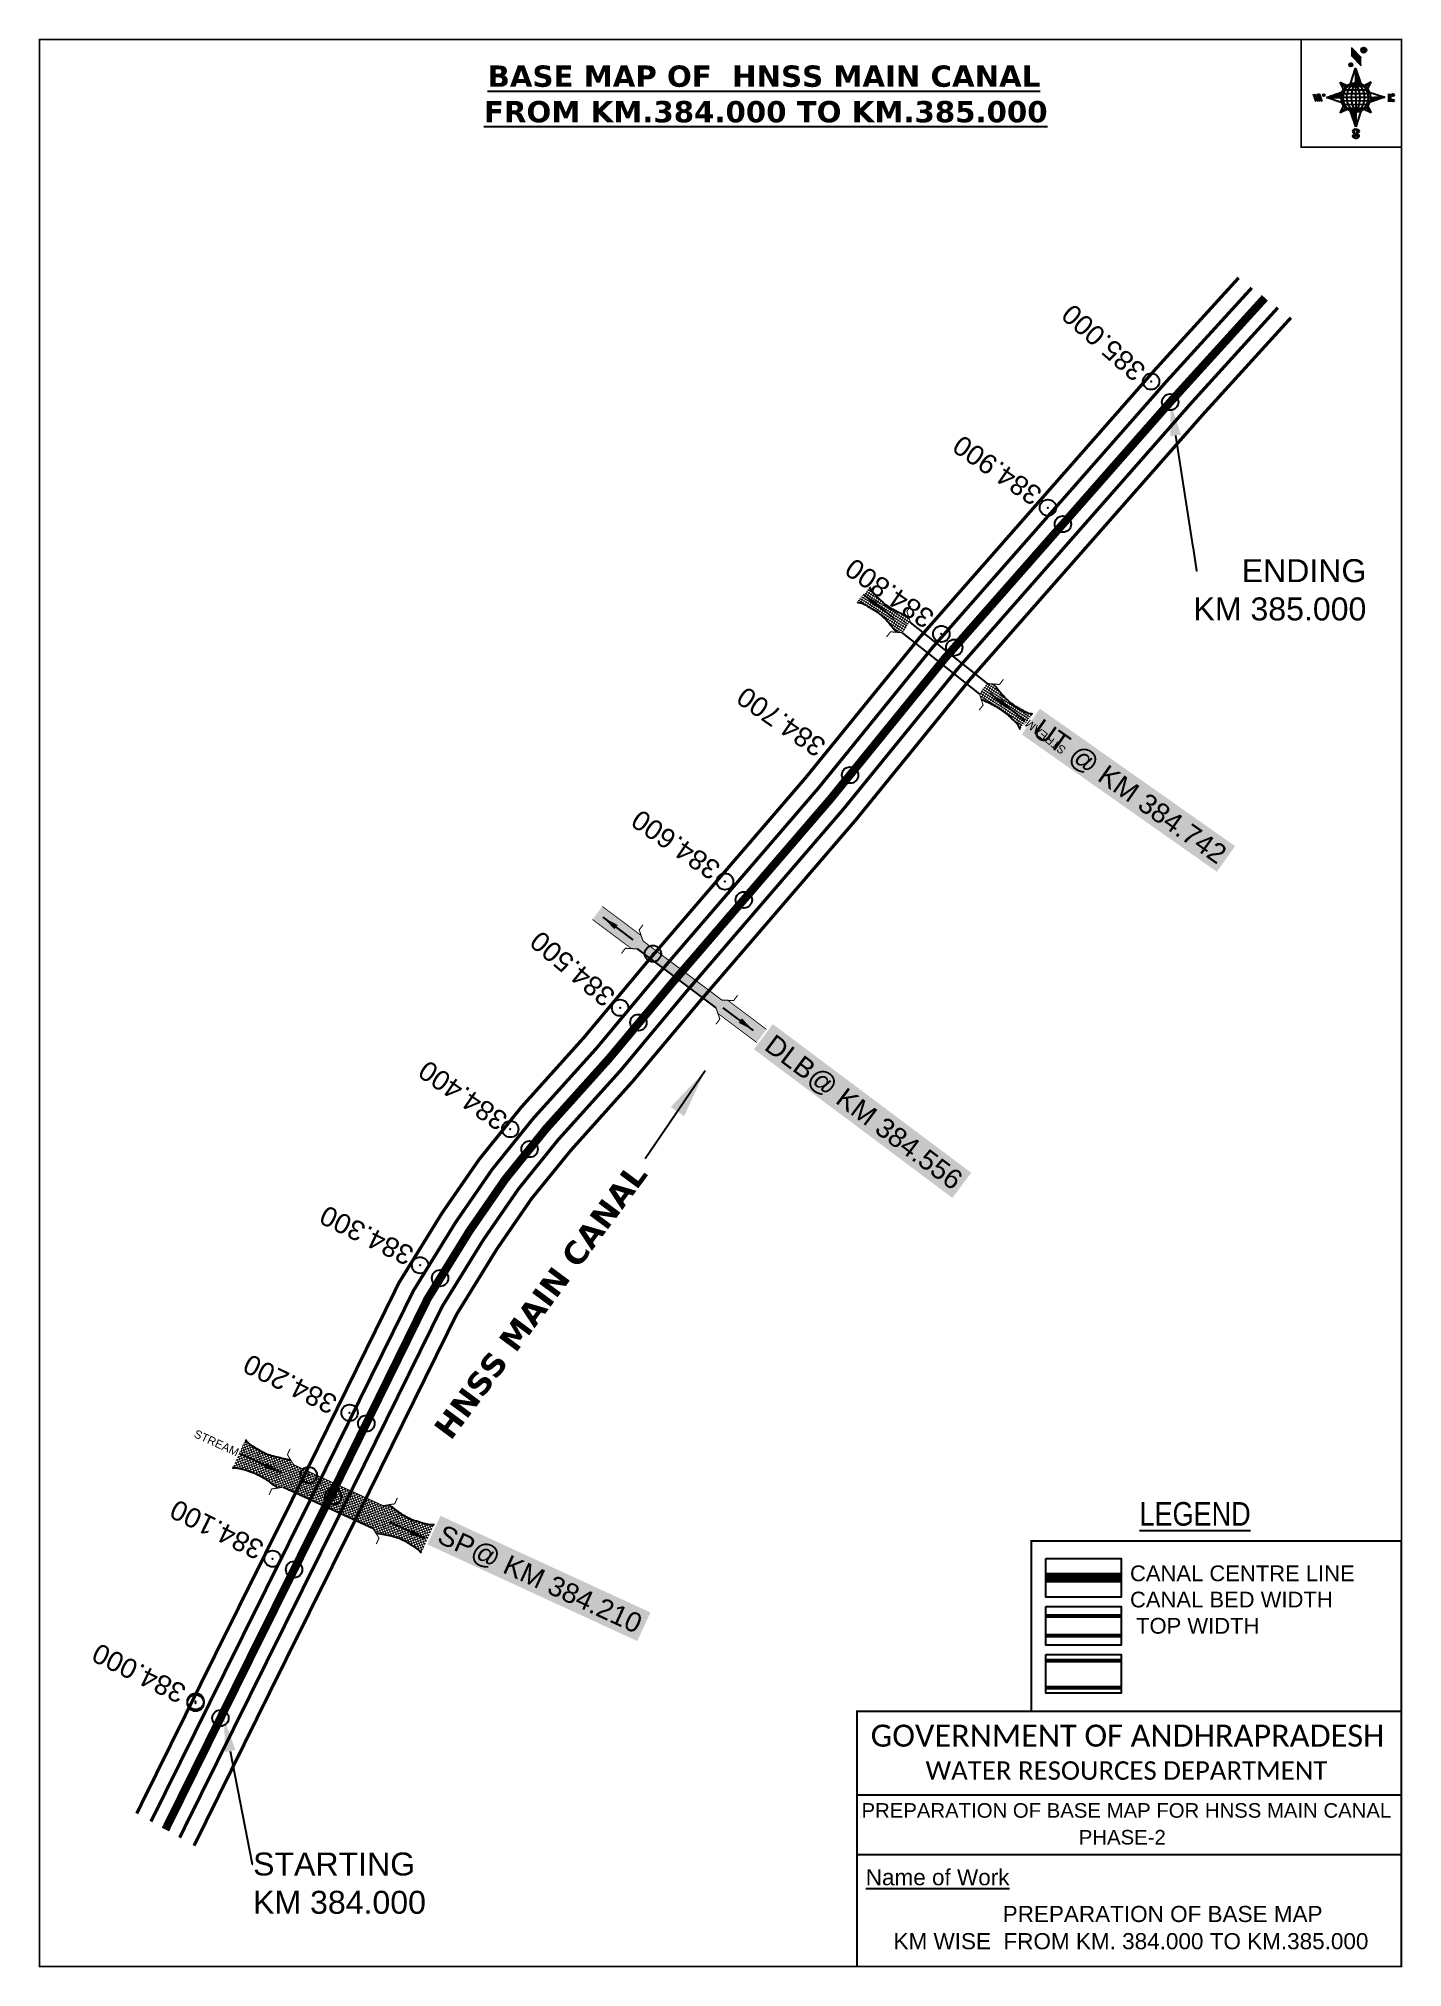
# Model space of a CAD drawing. Header units: inches. Extents: x 177626 to 178458, y 1581743 to 1582919.
import ezdxf
from ezdxf import colors
from ezdxf.entities.mleader import LeaderData, LeaderLine
from ezdxf.enums import TextEntityAlignment as Align
from ezdxf.math import Vec2, Vec3

# ---------------------------------------------------------------- set-up
doc = ezdxf.new("R2010")
doc.units = ezdxf.units.IN
doc.header["$MEASUREMENT"] = 0
doc.header["$PDMODE"] = 32
doc.header["$PDSIZE"] = 10
doc.linetypes.add('ACAD_ISO02W100', pattern=[15, 12, -3])
doc.linetypes.add('HIDDEN2', pattern=[0.1875, 0.125, -0.0625])
for name, color, linetype in [('AQUADUCT', 1, 'Continuous'), ('bord', 1, 'Continuous'), ('CANAL1', 242, 'Continuous'), ('CSMark', 72, 'Continuous'), ('DCBMS', 232, 'Continuous'), ('PAGE', 7, 'Continuous'), ('STRUCTURE', 5, 'Continuous'), ('TEXT', 6, 'Continuous')]:
    doc.layers.add(name, color=color, linetype=linetype)
doc.styles.add('ARIALN', font='ARIALN_1.TTF')
doc.styles.get("Standard").update_dxf_attribs({"font": 'ARIAL_1.TTF'})
doc.dimstyles.get("Standard").update_dxf_attribs({"dimtxt": 0.18, "dimasz": 0.18, "dimexe": 0.18, "dimexo": 0.0625, "dimgap": 0.09, "dimtad": 0, "dimtih": 1, "dimtoh": 1, "dimdec": 4, "dimzin": 0, "dimdsep": 46, "dimtxsty": 'Standard', "dimcen": 0.09, "dimadec": 0, "dimazin": 0, "dimtfac": 1, "dimtdec": 4, "dimtofl": 0, "dimtmove": 0, "dimatfit": 3, "dimfxl": 0, "dimtolj": 1, "dimtzin": 0, "dimarcsym": 0})
pattern_1 = [(267.297113149, (-8720374.938, 50637915.138), (10.5367255337, -0.497431438), [])]
pattern_2 = [(357.297113149, (-8720374.938, 50637915.138), (0.497431438, 10.5367255337), [])]

# ---------------------------------------------------------------- blocks, each defined once
blk = doc.blocks.new('*X8')
at = {"color": 0, "linetype": 'Continuous'}
for p, q in [((6321.6, 240.5), (6322.3, 241.2)), ((6321.6, 240.3), (6322.3, 241)), ((6321.6, 240.1), (6322.3, 240.8)), ((6321.6, 239.9), (6322.4, 240.7)), ((6321.6, 239.8), (6322.4, 240.6)), ((6321.6, 239.6), (6322.5, 240.5)), ((6321.6, 239.4), (6322.5, 240.3)), ((6321.6, 239.2), (6322.6, 240.2)), ((6321.7, 239.1), (6322.6, 240.1)), ((6321.8, 240.8), (6322.4, 241.4)), ((6321.8, 239), (6322.7, 240)), ((6321.8, 239), (6322.8, 239.9)), ((6321.9, 238.9), (6322.9, 239.8)), ((6322, 238.8), (6323, 239.7)), ((6322.1, 241.3), (6322.4, 241.6)), ((6322.1, 238.7), (6323.1, 239.6)), ((6322.2, 238.6), (6323.1, 239.6)), ((6322.3, 238.5), (6323.2, 239.5)), ((6322.4, 238.5), (6323.3, 239.4)), ((6322.5, 238.4), (6323.4, 239.3)), ((6322.7, 238.4), (6323.6, 239.3)), ((6322.8, 238.3), (6323.7, 239.2)), ((6322.9, 238.3), (6323.8, 239.1)), ((6323.1, 238.2), (6323.9, 239.1)), ((6323.2, 238.2), (6324, 239)), ((6323.3, 238.2), (6324.2, 239)), ((6323.5, 238.1), (6324.3, 238.9)), ((6323.7, 238.1), (6324.4, 238.9)), ((6323.8, 238.1), (6324.6, 238.8)), ((6324.1, 238.2), (6324.7, 238.8)), ((6324.3, 238.3), (6324.9, 238.8)), ((6324.6, 238.3), (6325.1, 238.8)), ((6324.8, 238.4), (6325.2, 238.8)), ((6325.1, 238.5), (6325.4, 238.8)), ((6325.4, 238.6), (6325.6, 238.8))]:
    blk.add_line(p, q, dxfattribs=at)
blk = doc.blocks.new('*X7')
at = {"color": 0, "linetype": 'Continuous'}
for p, q in [((6324.4, 240.3), (6324.5, 240.4)), ((6324.6, 240.3), (6324.8, 240.5)), ((6324.7, 240.2), (6325, 240.5)), ((6324.8, 240.2), (6325.2, 240.6)), ((6325, 240.1), (6325.5, 240.6)), ((6325.1, 240.1), (6325.6, 240.6)), ((6325.2, 240), (6325.8, 240.6)), ((6325.3, 240), (6326, 240.6)), ((6325.4, 239.9), (6326.1, 240.6)), ((6325.5, 239.8), (6326.2, 240.5)), ((6325.6, 239.8), (6326.3, 240.5)), ((6325.7, 239.7), (6326.5, 240.4)), ((6325.9, 239.6), (6326.6, 240.3)), ((6326, 239.5), (6326.7, 240.3)), ((6326, 239.4), (6326.8, 240.2)), ((6326.1, 239.3), (6327, 240.2)), ((6326.2, 239.3), (6327.1, 240.1)), ((6326.3, 239.2), (6327.1, 240)), ((6326.4, 239.1), (6327.2, 239.9)), ((6326.5, 239), (6327.3, 239.8)), ((6326.5, 238.9), (6327.4, 239.7)), ((6326.6, 238.8), (6327.5, 239.6)), ((6326.7, 238.7), (6327.5, 239.5)), ((6326.8, 238.6), (6327.6, 239.4)), ((6326.8, 238.5), (6327.7, 239.3)), ((6326.8, 236.5), (6327.4, 237)), ((6326.9, 238.3), (6327.8, 239.2)), ((6326.9, 238.2), (6327.9, 239.1)), ((6326.9, 236.8), (6327.6, 237.4)), ((6327, 238.1), (6327.8, 239)), ((6327, 237.9), (6327.8, 238.8)), ((6327, 237.8), (6327.8, 238.6)), ((6327, 237.6), (6327.8, 238.4)), ((6327, 237.4), (6327.8, 238.2)), ((6327, 237.3), (6327.8, 238)), ((6327, 237.1), (6327.8, 237.9))]:
    blk.add_line(p, q, dxfattribs=at)
blk = doc.blocks.new('H')
at = {"layer": 'bord', "extrusion": (0.000427885, 0.004792, 0.999988)}
h = blk.add_hatch(dxfattribs=at)
h.set_pattern_fill('LINE', color=8, scale=84.387686, angle=-2.7029, style=0)
h.set_pattern_definition(pattern_2)
h.paths.add_polyline_path([(-492, 786, -0.090992), (-448, 775), (-486, 912)])
h = blk.add_hatch(dxfattribs=at)
h.set_pattern_fill('LINE', color=8, scale=84.387686, angle=-92.7029, style=0)
h.set_pattern_definition(pattern_1)
h.paths.add_polyline_path([(-625, 665, -0.090992), (-615, 710), (-751, 671)])
h = blk.add_hatch(dxfattribs=at)
h.set_pattern_fill('LINE', color=8, scale=84.387686, angle=-2.7029, style=0)
h.set_pattern_definition(pattern_2)
h.paths.add_polyline_path([(-504, 533, -0.090992), (-549, 543), (-510, 406)])
h = blk.add_hatch(dxfattribs=at)
h.set_pattern_fill('LINE', color=8, scale=84.387686, angle=-92.7029, style=0)
h.set_pattern_definition(pattern_1)
h.paths.add_polyline_path([(-246, 647), (-372, 653, -0.090992), (-382, 609)])
for p, q in [((-519, 1020, -1217), (-435, 927, -1216)), ((-516, 1087, -1217), (-432, 994, -1217)), ((-538, 774, -1216), (-487, 906, -1216)), ((-487, 906, -1216), (-493, 780, -1216)), ((-487, 906, -1216), (-448, 769, -1216)), ((-865, 701, -1215), (-847, 638, -1215)), ((-847, 700, -1215), (-829, 637, -1215)), ((-829, 699, -1215), (-811, 636, -1215)), ((-829, 699, -1215), (-811, 698, -1215)), ((-811, 698, -1215), (-794, 635, -1215)), ((-752, 665, -1215), (-615, 704, -1215)), ((-627, 794, -1216), (-567, 760, -1216)), ((-627, 794, -1216), (-584, 747, -1215)), ((-599, 731, -1215), (-627, 794, -1216)), ((-421, 753, -1216), (-359, 781, -1216)), ((-359, 781, -1216), (-405, 739, -1216)), ((-359, 781, -1216), (-392, 721, -1215)), ((-379, 693, -1215), (-246, 641, -1215)), ((-213, 669, -1215), (-217, 601, -1215)), ((-752, 665, -1215), (-625, 659, -1215)), ((-619, 614, -1215), (-752, 665, -1215)), ((-639, 526, -1214), (-606, 585, -1215)), ((-639, 526, -1214), (-593, 568, -1215)), ((-577, 553, -1215), (-639, 526, -1214)), ((-511, 400, -1214), (-549, 537, -1214)), ((-460, 533, -1215), (-511, 400, -1214)), ((-505, 527, -1214), (-511, 400, -1214)), ((-371, 513, -1214), (-431, 546, -1215)), ((-371, 513, -1214), (-414, 560, -1215)), ((-399, 576, -1215), (-371, 513, -1214)), ((-246, 641, -1215), (-383, 603, -1215)), ((-373, 647, -1215), (-246, 641, -1215)), ((-197, 600, -1215), (-194, 668, -1215))]:
    blk.add_line(p, q, dxfattribs=at)
at = {"layer": 'bord', "color": 8, "linetype": 'ByBlock', "extrusion": (0.000427885, 0.004792, 0.999988)}
for p, q in [((-375, 679, -1215), (-620, 691, -1215)), ((-386, 711, -1215), (-605, 722, -1215)), ((-411, 744, -1216), (-578, 752, -1216)), ((-493, 780, -1216), (-505, 527, -1214)), ((-373, 647, -1215), (-625, 659, -1215)), ((-378, 616, -1215), (-623, 628, -1215)), ((-392, 585, -1215), (-611, 595, -1215)), ((-420, 555, -1215), (-587, 562, -1215))]:
    blk.add_line(p, q, dxfattribs=at)
at = {"layer": 'bord', "extrusion": (0.000427885, 0.004792, 0.999988), "elevation": -1212}
for points, const_width in [([(-522, 960), (-516, 1093)], 1.61), ([(-434, 933), (-428, 1066)], 1.61), ([(-870, 707), (-846, 706)], 0.642), ([(-829, 643), (-821, 678)], 0.642), ([(-793, 641), (-782, 694)], 0.642), ([(-223, 676), (-174, 673)], 0.706), ([(-829, 643), (-855, 644)], 0.642), ([(-811, 642), (-784, 641)], 0.642), ([(-177, 605), (-226, 607)], 0.706), ([(-195, 645), (-185, 644)], 0.706)]:
    blk.add_lwpolyline(points, dxfattribs=dict(at, const_width=const_width))
for points, const_width in [([(-414, 1073, 1), (-398, 1058, 1)], 22.3), ([(-530, 950, 1), (-520, 939, 1)], 14.8), ([(-776, 697, 1), (-769, 690, 1)], 8.9), ([(-180, 618, 1), (-173, 611, 1)], 9.79), ([(-178, 667, 1), (-171, 660, 1)], 9.79), ([(-490, 362, 1), (-498, 369, 1)], 11.1), ([(-525, 322, 1), (-533, 329, 1)], 11.1)]:
    blk.add_lwpolyline(points, format="xyb", close=True, dxfattribs=dict(at, const_width=const_width))
for points in [[(-537, 317), (-531, 310), (-520, 307), (-505, 307), (-494, 310), (-486, 318), (-487, 326), (-491, 333), (-494, 336), (-503, 341), (-522, 347), (-530, 352), (-534, 355), (-537, 363), (-537, 373), (-530, 381), (-520, 384), (-504, 384), (-493, 380), (-487, 373)], [(-522, 348), (-526, 354), (-528, 361), (-528, 371), (-526, 375), (-521, 381), (-515, 384)], [(-505, 307), (-499, 312), (-497, 319), (-497, 327), (-501, 335), (-509, 343)]]:
    blk.add_lwpolyline(points, dxfattribs=at)
at = {"layer": 'bord', "extrusion": (0.000427885, 0.004792, 0.999988)}
for centre, radius in [((-406, 1065, -1212), 22.3), ((-525, 944, -1212), 14.8), ((-773, 694, -1212), 8.9), ((-498, 659, -1212), 127), ((-177, 615, -1212), 9.79), ((-174, 663, -1212), 9.79), ((-494, 365, -1212), 11.1), ((-529, 325, -1212), 11.1)]:
    blk.add_circle(centre, radius, dxfattribs=at)
at = {"layer": 'bord', "color": 8, "linetype": 'ByBlock', "extrusion": (0.000427885, 0.004792, 0.999988)}
for centre, radius, start, end in [((-482, 658, -1212), 128, 94.9254, 259.6691), ((-437, 656, -1212), 141, 113.2864, 241.308), ((-316, 651, -1212), 222, 142.5892, 212.0053), ((-560, 662, -1212), 141, 293.2864, 61.308), ((-681, 668, -1212), 222, 322.5892, 32.0053), ((-515, 660, -1212), 128, 274.9254, 79.6691)]:
    blk.add_arc(centre, radius, start, end, dxfattribs=at)
at = {"layer": 'bord', "extrusion": (0.000427885, 0.004792, 0.999988)}
for points in [[(-516, 1093, -1212), (-431, 1000, -1212), (-519, 1026, -1212), (-434, 933, -1212)], [(-864, 707, -1212), (-846, 706, -1212), (-846, 644, -1212), (-829, 643, -1212)], [(-829, 705, -1212), (-811, 704, -1212), (-811, 642, -1212), (-793, 641, -1212)], [(-193, 674, -1212), (-197, 606, -1212), (-213, 675, -1212), (-216, 607, -1212)]]:
    blk.add_solid(points, dxfattribs=at)
at = {"layer": 'bord', "extrusion": (0.000427885, 0.004792, 0.999988), "xscale": 7.977342409717546, "yscale": 7.977342408231451, "zscale": 7.977342408476333, "rotation": 138.0840426661453}
for name, p in [('*X7', (38301, -31929, -1212)), ('*X8', (38314, -31951, -1212))]:
    blk.add_blockref(name, p, dxfattribs=at)
blk = doc.blocks.new('SP')
at = {"layer": 'STRUCTURE'}
h = blk.add_hatch(dxfattribs=at)
h.set_pattern_fill('DASH', color=256, scale=8, style=0)
edge = h.paths.add_edge_path()
edge.add_spline(control_points=[(769825.7, 1706742.1), (769825.3, 1706741.8), (769823.8, 1706740.8), (769820.9, 1706740.3), (769817, 1706739.7), (769811.4, 1706738.9), (769804, 1706739.7), (769798.4, 1706741), (769795.6, 1706741.6)], knot_values=[0, 0, 0, 0, 1.613557, 5.24513, 8.624976, 13.470124, 22.190216, 30.746377, 30.746377, 30.746377, 30.746377], degree=3, periodic=0)
edge.add_line((769795.6, 1706741.6), (769792.6, 1706739.6))
edge.add_line((769792.6, 1706739.6), (769732.6, 1706739.6))
edge.add_line((769732.6, 1706739.6), (769729.6, 1706741.6))
edge.add_spline(control_points=[(769729.6, 1706741.6), (769726.9, 1706740.9), (769721.3, 1706739.5), (769713.9, 1706738.5), (769708.3, 1706739.1), (769704.4, 1706739.6), (769701.5, 1706740), (769700, 1706741), (769699.5, 1706741.3)], knot_values=[0, 0, 0, 0, 8.556161, 17.276253, 22.121402, 25.501247, 29.13282, 30.746377, 30.746377, 30.746377, 30.746377], degree=3, periodic=0)
edge.add_line((769699.5, 1706741.3), (769699.5, 1706722.1))
edge.add_spline(control_points=[(769699.5, 1706722.1), (769700, 1706722.4), (769701.4, 1706723.4), (769704.3, 1706724), (769708.2, 1706724.5), (769713.8, 1706725.3), (769721.2, 1706724.5), (769726.8, 1706723.3), (769729.6, 1706722.6)], knot_values=[0, 0, 0, 0, 1.613557, 5.24513, 8.624976, 13.470124, 22.190216, 30.746377, 30.746377, 30.746377, 30.746377], degree=3, periodic=0)
edge.add_line((769729.6, 1706722.6), (769732.6, 1706724.6))
edge.add_line((769732.6, 1706724.6), (769792.6, 1706724.6))
edge.add_line((769792.6, 1706724.6), (769795.6, 1706722.6))
edge.add_spline(control_points=[(769795.6, 1706722.6), (769798.4, 1706723.3), (769803.9, 1706724.8), (769811.3, 1706725.8), (769817, 1706725.1), (769820.9, 1706724.7), (769823.8, 1706724.2), (769825.2, 1706723.3), (769825.7, 1706723)], knot_values=[0, 0, 0, 0, 8.556161, 17.276253, 22.121402, 25.501247, 29.13282, 30.746377, 30.746377, 30.746377, 30.746377], degree=3, periodic=0)
edge.add_line((769825.7, 1706723), (769825.7, 1706742.1))
h.paths.add_polyline_path([(769764.2, 1706732.1, -1), (769761.1, 1706732.1, -1)], flags=0)
h.paths.add_polyline_path([(769761.1, 1706732.1, 1), (769764.2, 1706732.1, 1)], flags=16)
at = {"layer": 'STRUCTURE', "const_width": 0.628}
for points in [[(769726.6, 1706747.6), (769726.6, 1706743.6), (769732.6, 1706739.6), (769792.6, 1706739.6), (769798.6, 1706743.6), (769798.6, 1706747.6)], [(769726.6, 1706716.6), (769726.6, 1706720.6), (769732.6, 1706724.6), (769792.6, 1706724.6), (769798.6, 1706720.6), (769798.6, 1706716.6)]]:
    blk.add_lwpolyline(points, dxfattribs=at)
at = {"layer": 'STRUCTURE', "color": 3}
blk.add_lwpolyline([(769732.6, 1706724.6), (769792.6, 1706724.6)], dxfattribs=at)
blk.add_lwpolyline([(769732.6, 1706724.6), (769792.6, 1706724.6)], dxfattribs=at)
at = {"layer": 'STRUCTURE', "color": 0}
blk.add_circle((769762.6, 1706732.1), 1.55, dxfattribs=at)
at = {"layer": 'STRUCTURE'}
for points in [[(769699.5, 1706741.3), (769700.9, 1706740.5), (769704.4, 1706739.6), (769707.8, 1706739.2), (769712.6, 1706738.8), (769721.3, 1706739.7), (769729.6, 1706741.6)], [(769825.7, 1706742.1), (769824.3, 1706741.3), (769820.8, 1706740.3), (769817.5, 1706739.8), (769812.7, 1706739.2), (769804, 1706739.9), (769795.6, 1706741.6)], [(769699.5, 1706722.1), (769700.9, 1706723), (769704.4, 1706724), (769707.7, 1706724.5), (769712.5, 1706725), (769721.2, 1706724.4), (769729.6, 1706722.6)], [(769825.7, 1706723), (769824.3, 1706723.8), (769820.8, 1706724.7), (769817.4, 1706725.1), (769812.6, 1706725.5), (769803.9, 1706724.6), (769795.6, 1706722.6)]]:
    blk.add_spline(points, degree=3, dxfattribs=at)
at = {"layer": 'STRUCTURE', "color": 0}
blk.add_text('STREAM', height=5, dxfattribs=at).set_placement((769684.3, 1706732.1), align=Align.MIDDLE_CENTER)
for points in [[(769727.4, 1706732.1), (769700.8, 1706732.1)], [(769824.4, 1706732.1), (769800.5, 1706732.1)]]:
    blk.add_leader(points, dimstyle='Standard', override={"dimasz": 10, "dimgap": 0.09, "dimtad": 0}, dxfattribs=at)
blk = doc.blocks.new('SLB')
at = {"layer": 'STRUCTURE'}
h = blk.add_hatch(dxfattribs=at)
h.set_pattern_fill('DOTS', color=6, scale=20, angle=320.3722, style=0)
h.set_pattern_definition([(320.372247934, (-159.4327, -72.9564), (1.2786241598, 0.5641323054), [0, -1.25])])
h.paths.add_polyline_path([(769699.5, 1706871.1), (769699.5, 1706861.1), (769729.1, 1706861.1), (769732.1, 1706863.1), (769792.1, 1706863.1), (769795.1, 1706861.1), (769824.7, 1706861.1), (769824.7, 1706871.1), (769795.1, 1706871.1), (769792.1, 1706869.1), (769732.1, 1706869.1), (769729.1, 1706871.1)])
at = {"layer": 'STRUCTURE', "color": 6, "linetype": 'ACAD_ISO02W100', "ltscale": 0.5, "const_width": 0.5}
for points in [[(769699.5, 1706871.1), (769729.1, 1706871.1)], [(769795.1, 1706871.1), (769824.7, 1706871.1)], [(769699.5, 1706861.1), (769729.1, 1706861.1)], [(769795.1, 1706861.1), (769824.7, 1706861.1)]]:
    blk.add_lwpolyline(points, dxfattribs=at)
at = {"layer": 'STRUCTURE', "color": 6, "const_width": 0.628}
for points in [[(769726.1, 1706877.1), (769726.1, 1706873.1), (769732.1, 1706869.1), (769792.1, 1706869.1), (769798.1, 1706873.1), (769798.1, 1706877.1)], [(769726.1, 1706855.1), (769726.1, 1706859.1), (769732.1, 1706863.1), (769792.1, 1706863.1), (769798.1, 1706859.1), (769798.1, 1706855.1)]]:
    blk.add_lwpolyline(points, dxfattribs=at)
at = {"layer": 'STRUCTURE', "color": 6}
blk.add_lwpolyline([(769732.1, 1706863.1), (769792.1, 1706863.1)], dxfattribs=at)
blk.add_lwpolyline([(769732.1, 1706863.1), (769792.1, 1706863.1)], dxfattribs=at)
at = {"layer": 'STRUCTURE', "color": 0}
blk.add_circle((769762.1, 1706866.1), 1.24, dxfattribs=at)
for points in [[(769703.8, 1706866), (769726.7, 1706866)], [(769818.6, 1706865.8), (769795.7, 1706865.8)]]:
    blk.add_leader(points, dimstyle='Standard', override={"dimasz": 10, "dimgap": 0.09, "dimtad": 0}, dxfattribs=at)
blk = doc.blocks.new('UT')
at = {"layer": 'STRUCTURE'}
h = blk.add_hatch(dxfattribs=at)
h.set_pattern_fill('DASH', color=150, scale=8, angle=-39.6278, style=0)
h.set_pattern_definition([(320.372247933, (-4370.464, -6260.8811), (1.40800153113, 0.132407282), [1, -1])])
h.paths.add_polyline_path([(765163, 1700681.9), (765165.6, 1700680.6), (765167.2, 1700680.3), (765169.1, 1700680), (765172.4, 1700679.6), (765176.4, 1700679.3), (765179.5, 1700679.5), (765183.1, 1700679.9), (765187.7, 1700680.9), (765188.9, 1700681.2), (765193.1, 1700682.2), (765196.1, 1700680.2), (765196.1, 1700672.2), (765193.1, 1700670.2), (765190.5, 1700670.8), (765188.1, 1700671.3), (765185.5, 1700671.8), (765183.6, 1700672.1), (765181, 1700672.5), (765180.3, 1700672.5), (765178.5, 1700672.6), (765176.7, 1700672.6), (765174.6, 1700672.5), (765172.5, 1700672.3), (765170.4, 1700672), (765168.5, 1700671.7), (765166.1, 1700671.2), (765165, 1700670.8), (765163, 1700669.7)])
h.paths.add_polyline_path([(765259.1, 1700682.2), (765256.1, 1700680.2), (765256.1, 1700672.2), (765259.1, 1700670.2), (765261.9, 1700671), (765264.4, 1700671.6), (765266.4, 1700672), (765269.1, 1700672.5), (765272.7, 1700673), (765276.1, 1700673.1), (765278.6, 1700672.9), (765281.2, 1700672.7), (765283.9, 1700672.3), (765286.4, 1700671.9), (765288, 1700671.3), (765289.2, 1700670.6), (765289.1, 1700682.7), (765287.6, 1700681.8), (765285.7, 1700681.2), (765283, 1700680.7), (765281.2, 1700680.4), (765276.7, 1700679.9), (765272.7, 1700679.9), (765268.7, 1700680.3), (765264.8, 1700681), (765261.2, 1700681.7)])
at = {"layer": 'STRUCTURE', "color": 150, "const_width": 0.628}
for points in [[(765190.1, 1700688.2), (765190.1, 1700684.2), (765196.1, 1700680.2), (765256.1, 1700680.2), (765262.1, 1700684.2), (765262.1, 1700688.2)], [(765190.1, 1700664.2), (765190.1, 1700668.2), (765196.1, 1700672.2), (765256.1, 1700672.2), (765262.1, 1700668.2), (765262.1, 1700664.2)]]:
    blk.add_lwpolyline(points, dxfattribs=at)
at = {"layer": 'STRUCTURE', "color": 150}
for points in [[(765196.1, 1700680.2), (765256.1, 1700680.2)], [(765196.1, 1700672.2), (765256.1, 1700672.2)], [(765196.1, 1700672.2), (765256.1, 1700672.2)]]:
    blk.add_lwpolyline(points, dxfattribs=at)
at = {"layer": 'STRUCTURE', "color": 0}
blk.add_circle((765226.1, 1700676.2), 1.89, dxfattribs=at)
at = {"layer": 'STRUCTURE', "color": 150}
for points in [[(765163, 1700681.9), (765164.4, 1700681.1), (765167.9, 1700680.2), (765171.2, 1700679.8), (765176.1, 1700679.4), (765184.7, 1700680.3), (765193.1, 1700682.2)], [(765289.1, 1700682.7), (765287.8, 1700681.9), (765284.3, 1700680.9), (765280.9, 1700680.4), (765276.1, 1700679.8), (765267.4, 1700680.5), (765259.1, 1700682.2)], [(765163, 1700669.7), (765164.3, 1700670.6), (765167.8, 1700671.6), (765171.2, 1700672.1), (765176, 1700672.6), (765184.7, 1700672), (765193.1, 1700670.2)], [(765289.2, 1700670.6), (765287.8, 1700671.4), (765284.2, 1700672.3), (765280.9, 1700672.7), (765276.1, 1700673.1), (765267.4, 1700672.2), (765259.1, 1700670.2)]]:
    blk.add_spline(points, degree=3, dxfattribs=at)
at = {"layer": 'STRUCTURE', "color": 0}
blk.add_text('STREAM', height=5, dxfattribs=at).set_placement((765148.2, 1700675.8), align=Align.MIDDLE_CENTER)
for points in [[(765190.9, 1700676), (765164.2, 1700675.8)], [(765289.3, 1700676.7), (765265.4, 1700676.4)]]:
    blk.add_leader(points, dimstyle='Standard', override={"dimasz": 10, "dimgap": 0.09, "dimtad": 0}, dxfattribs=at)

msp = doc.modelspace()

# ---------------------------------------------------------------- linework, layer by layer
for p in [(178001, 1582361, 706), (177791, 1582043, 705), (177722, 1581904, 704)]:
    msp.add_point(p)
at = {"color": 2}
msp.add_point((178001, 1582361, 706), dxfattribs=at)
at = {"layer": 'CANAL1', "color": 200, "const_width": 2}
for points in [[(177686.1, 1581836.6), (177736.2, 1581937.9), (177787.2, 1582040.5), (177846.1, 1582160.3), (177872.3, 1582202.7), (177895, 1582235.5), (177920.5, 1582267.1), (177958.8, 1582309.7), (177997.9, 1582356.4), (178094.2, 1582468.3), (178164, 1582554.1), (178307.2, 1582717), (178358.4, 1582773.2)], [(177721.1, 1581817), (177772, 1581920.1), (177823, 1582022.8), (177881.2, 1582140.9), (177905.8, 1582180.8), (177927, 1582211.6), (177951, 1582241.1), (177989, 1582283.5), (178028.4, 1582330.5), (178124.9, 1582442.7), (178194.5, 1582528.3), (178337, 1582690.3), (178390.3, 1582748.9)]]:
    msp.add_lwpolyline(points, dxfattribs=at)
at = {"layer": 'CANAL1', "color": 5, "const_width": 2}
for points in [[(177694.8, 1581831.7), (177745.1, 1581933.4), (177796.1, 1582036.1), (177854.9, 1582155.4), (177880.7, 1582197.2), (177903, 1582229.5), (177928.1, 1582260.6), (177966.4, 1582303.1), (178005.5, 1582349.9), (178101.9, 1582461.9), (178171.6, 1582547.7), (178314.6, 1582710.3), (178366.4, 1582767.1)], [(177712.3, 1581821.9), (177763.1, 1581924.5), (177814, 1582027.2), (177872.4, 1582145.7), (177897.4, 1582186.2), (177919, 1582217.5), (177943.3, 1582247.6), (177981.5, 1582290), (178020.7, 1582337), (178117.2, 1582449.1), (178186.9, 1582534.7), (178329.6, 1582697), (178382.3, 1582755)]]:
    msp.add_lwpolyline(points, dxfattribs=at)
at = {"layer": 'CANAL1', "color": 1, "linetype": 'HIDDEN2', "ltscale": 100, "const_width": 5}
msp.add_lwpolyline([(177703.6, 1581826.8), (177737.2, 1581894.8), (177754.1, 1581929), (177802.5, 1582026.4), (177805.1, 1582031.6), (177863.6, 1582150.6), (177889, 1582191.7), (177911, 1582223.5), (177935.7, 1582254.1), (177973.9, 1582296.6), (177981.3, 1582305.4), (178013.1, 1582343.5), (178109.5, 1582455.5), (178179.2, 1582541.2), (178316.6, 1582697.4), (178374.4, 1582761)], dxfattribs=at)
at = {"layer": 'CANAL1', "color": 1, "linetype": 'HIDDEN2', "ltscale": 100, "const_width": 6, "elevation": -0.4}
msp.add_lwpolyline([(178286.7, 1581980.4), (178240.7, 1581980.4)], dxfattribs=at)
at = {"layer": 'CANAL1', "color": 5, "const_width": 2.4, "elevation": -0.4}
for points in [[(178286.7, 1581957.1), (178240.7, 1581957.1)], [(178286.7, 1581945.1), (178240.7, 1581945.1)]]:
    msp.add_lwpolyline(points, dxfattribs=at)
at = {"layer": 'CANAL1', "color": 200, "const_width": 2.4, "elevation": -0.4}
for points in [[(178286.7, 1581929.9), (178240.7, 1581929.9)], [(178286.7, 1581913.4), (178240.7, 1581913.4)]]:
    msp.add_lwpolyline(points, dxfattribs=at)
at = {"layer": 'CSMark', "color": 2}
for p in [(178305, 1582710), (178242, 1582633), (178177, 1582556), (178045, 1582405), (177981, 1582328), (177914, 1582254), (177859, 1582171), (177816, 1582081), (177806, 1582030), (177769, 1581992), (177722, 1581905)]:
    msp.add_point(p, dxfattribs=at)
at = {"layer": 'CSMark', "color": 3}
for p in [(178316.6, 1582697.4), (178251.2, 1582623), (178184.9, 1582547.7), (178121.3, 1582469.9), (178056.5, 1582393.8), (177992.2, 1582319), (177925.8, 1582241.8), (177871.2, 1582163.1), (177826.2, 1582074.5), (177782.1, 1581985.4), (177737.2, 1581894.8)]:
    msp.add_point(p, dxfattribs=at)
at = {"layer": 'PAGE', "const_width": 1}
msp.add_lwpolyline([(178457.7, 1581743.3), (178457.7, 1582918.6), (177626.7, 1582918.6), (177626.7, 1581743.3), (178457.7, 1581743.3)], dxfattribs=at)
at = {"layer": 'PAGE'}
for points, const_width in [([(178457.7, 1582918.6), (178396.6, 1582918.6), (178396.6, 1582852.9), (178457.7, 1582852.9)], 1), ([(178231.9, 1582002.8), (178457.7, 1582002.8), (178457.7, 1581899), (178231.9, 1581899)], 1.2), ([(178125.6, 1581899), (178457.7, 1581899), (178457.7, 1581743.3), (178125.6, 1581743.3)], 1.2)]:
    msp.add_lwpolyline(points, close=True, dxfattribs=dict(at, const_width=const_width))
at = {"layer": 'PAGE', "elevation": -0.4}
for points in [[(178240.7, 1581992.1), (178286.7, 1581992.1), (178286.7, 1581968.6), (178240.7, 1581968.6)], [(178240.7, 1581962.8), (178286.7, 1581962.8), (178286.7, 1581939.3), (178240.7, 1581939.3)], [(178240.7, 1581933.6), (178286.7, 1581933.6), (178286.7, 1581910.1), (178240.7, 1581910.1)]]:
    msp.add_lwpolyline(points, close=True, dxfattribs=at)
at = {"layer": 'PAGE'}
for points in [[(178125.6, 1581848), (178457.7, 1581848)], [(178125.6, 1581811.6), (178457.7, 1581811.6)]]:
    msp.add_lwpolyline(points, dxfattribs=at)

# ---------------------------------------------------------------- block references
at = {"layer": 'AQUADUCT', "color": 1, "xscale": 0.0703495379661093, "yscale": 0.07034953800030053, "zscale": 0.07034953795990817, "rotation": 3.078330607406165}
msp.add_blockref('H', (178467.3, 1582839.2, 85.4), dxfattribs=at)
at = {"layer": 'STRUCTURE', "color": 0}
for name, p, rotation in [('UT', (1833890.4, 2440731.8), 141.6242292577637), ('SLB', (-1461186.4, 677397), 323.1760809857784), ('SP', (-1232800.1, 350908.8), 335.3892815886956)]:
    msp.add_blockref(name, p, dxfattribs=dict(at, rotation=rotation))

# ---------------------------------------------------------------- texts
at = {"layer": 'CANAL1', "color": 7, "insert": (177865.9, 1582071.2), "char_height": 14, "width": 205.129, "attachment_point": 1, "rotation": 53.4388}
msp.add_mtext('\\pi0.96322;{\\fVerdana|b1|i0|c0|p34;HNSS MAIN CANAL}', dxfattribs=at)
at = {"layer": 'CSMark', "color": 1}
for s, rotation, p in [('385.000', 138.6645, (178298.7, 1582713.6)), ('384.900', 145.3888, (178236, 1582638.6)), ('384.800', 145.3888, (178170.3, 1582563.6)), ('384.700', 145.3888, (178104.2, 1582485.2)), ('384.600', 145.3888, (178039.9, 1582410.2)), ('384.500', 140.0949, (177975.2, 1582332.3)), ('384.400', 145.3888, (177910, 1582257.3)), ('384.300', 153.7867, (177853.5, 1582175.8)), ('384.200', 153.6863, (177806.8, 1582085)), ('384.100', 153.6863, (177762.1, 1581996.3)), ('384.000', 153.6863, (177714.6, 1581908.7))]:
    msp.add_text(s, height=12, rotation=rotation, dxfattribs=at).set_placement(p, align=Align.MIDDLE_LEFT)
at = {"layer": 'PAGE', "extrusion": (0.000201441, 0.004807, 0.999988), "style": 'ARIALN'}
msp.add_text('%%ULEGEND', height=14.4, rotation=359.9999, dxfattribs=at).set_placement((178331.8, 1582000.9, 7640.4), align=Align.MIDDLE)
at = {"layer": 'PAGE', "extrusion": (0.000201441, 0.004807, 0.999988)}
for s, height, p in [('PREPARATION OF BASE MAP FOR HNSS MAIN CANAL', 8.878, (178128.3, 1581815.6, 7639.5)), ('%%UName of Work', 9.822, (178130.9, 1581774.4, 7638.1))]:
    msp.add_text(s, height=height, rotation=359.9999, dxfattribs=at).set_placement(p)
for s, height, p in [('PHASE-2', 8.88, (178287.4, 1581803.7, 7639.4)), ('PREPARATION OF BASE MAP', 9.822, (178312, 1581756.9, 7638.2)), ('KM WISE  FROM KM. 384.000 TO KM.385.000', 9.822, (178292.7, 1581740.3, 7638.2))]:
    msp.add_text(s, height=height, rotation=359.9999, dxfattribs=at).set_placement(p, align=Align.MIDDLE_CENTER)
at = {"layer": 'PAGE', "extrusion": (0.000201441, 0.004807, 0.999988), "attachment_point": 1, "text_direction": (1, -1e-06, -0.000201)}
for s, insert, char_height, width in [('CANAL CENTRE LINE CANAL BED WIDTH {\\H2.3732x; }\\P TOP WIDTH{\\H1.9155x; }', (178292.1, 1581987.9, -0.4), 9.6, 168.926), ('\\pi3.5885;{\\fCalibri|b0|i0|c0|p34;\\H1.3333x;GOVERNMENT OF ANDHRAPRADESH\\P\\pi37.073;\\H0.83998x;WATER RESOURCES DEPARTMENT}', (178130.3, 1581890.8, -1.3), 10.059, 321.276)]:
    msp.add_mtext(s, dxfattribs=dict(at, insert=insert, char_height=char_height, width=width))
at = {"layer": 'STRUCTURE', "color": 5, "char_height": 12, "attachment_point": 1, "bg_fill": 1, "box_fill_scale": 1.3, "bg_fill_color": 7, "bg_fill_true_color": 16777215, "bg_fill_transparency": 4390977}
for s, insert, width, rotation in [('\\pi0.75986;UT @ KM 384.742', (178238, 1582505.4), 138.398, 324.8665), ('\\pi0.70256;DLB@ KM 384.556', (178074.9, 1582313), 144.038, 323.1761), ('\\pi0.47337;SP@ KM 384.210', (177873.2, 1582013.4), 133.823, 335.285)]:
    msp.add_mtext(s, dxfattribs=dict(at, insert=insert, width=width, rotation=rotation))
at = {"layer": 'TEXT', "color": 1, "insert": (177878.4, 1582902.7), "char_height": 13, "width": 379.826, "attachment_point": 1}
msp.add_mtext('\\pi21.755;{\\fVerdana|b1|i0|c0|p34;\\LBASE MAP OF  HNSS MAIN CANAL \\P\\pi19.564;FROM KM.384.000 TO KM.385.000}', dxfattribs=at)

# ---------------------------------------------------------------- leaders
at = {"layer": 'CANAL1', "color": 7}
msp.add_leader([(178032.9, 1582289.5), (177996.3, 1582235.8)], dimstyle='Standard', override={"dimasz": 30, "dimgap": 0.09, "dimtad": 0}, dxfattribs=at)
at = {"layer": 'DCBMS', "color": 5}
ml = msp.add_multileader_mtext('Standard', dxfattribs=at)
ml.set_content('STARTING\\PKM 384.000', color=5)
ml.set_leader_properties()
ml.build(insert=Vec2(0, 0))
ml.multileader.update_dxf_attribs({"dogleg_length": 0.36, "arrow_head_size": 20})
ctx = ml.context
ctx.base_point, ctx.char_height, ctx.arrow_head_size, ctx.landing_gap_size, ctx.plane_origin = Vec3(177757, 1581805.7), 14, 20, 0.09, Vec3(177927.9, 1581878.5)
notes = []
notes.append((ctx, [(1, (1, 1, 0), (177756.6, 1581805.7), (1, 0), 0.36, [(0, [(177739.4, 1581894.3)], 0, [])])]))
ctx.mtext.insert, ctx.mtext.flow_direction = Vec3(177757.1, 1581812.8), 5
for ctx, leaders in notes:
    for number, flags, end, landing, length, lines in leaders:
        leader = LeaderData()
        leader.index, (leader.has_last_leader_line, leader.has_dogleg_vector, leader.attachment_direction) = number, flags
        leader.last_leader_point, leader.dogleg_vector, leader.dogleg_length = Vec3(end), Vec3(landing), length
        for number, points, colour, breaks in lines:
            line = LeaderLine()
            line.index, line.vertices, line.color, line.breaks = number, Vec3.list(points), colors.encode_raw_color(colour), breaks
            leader.lines.append(line)
        ctx.leaders.append(leader)

# ---------------------------------------------------------------- next in the draw order: leaders
ml = msp.add_multileader_mtext('Standard', dxfattribs=at)
ml.set_content('ENDING \\PKM 385.000', color=5)
ml.set_leader_properties()
ml.build(insert=Vec2(0, 0))
ml.multileader.update_dxf_attribs({"dogleg_length": 0.36, "arrow_head_size": 20})
ctx = ml.context
ctx.base_point, ctx.char_height, ctx.arrow_head_size, ctx.landing_gap_size, ctx.plane_origin = Vec3(178333.1, 1582594.5), 14, 20, 0.09, Vec3(178476.8, 1582806.9)
ctx.text_align_type = 2
notes = []
notes.append((ctx, [(1, (1, 1, 0), (178332.7, 1582594.5), (1, 0), 0.36, [(0, [(178316.9, 1582696.8)], 0, [])])]))
ctx.mtext.insert, ctx.mtext.width, ctx.mtext.alignment, ctx.mtext.flow_direction = Vec3(178436.3, 1582601.6), 104.672, 3, 5
ctx.mtext.has_bg_fill, ctx.mtext.bg_color, ctx.mtext.bg_scale_factor, ctx.mtext.bg_transparency, ctx.mtext.use_window_bg_color = 1, -1027028792, 1.5, 0, 1
for ctx, leaders in notes:
    for number, flags, end, landing, length, lines in leaders:
        leader = LeaderData()
        leader.index, (leader.has_last_leader_line, leader.has_dogleg_vector, leader.attachment_direction) = number, flags
        leader.last_leader_point, leader.dogleg_vector, leader.dogleg_length = Vec3(end), Vec3(landing), length
        for number, points, colour, breaks in lines:
            line = LeaderLine()
            line.index, line.vertices, line.color, line.breaks = number, Vec3.list(points), colors.encode_raw_color(colour), breaks
            leader.lines.append(line)
        ctx.leaders.append(leader)

doc.saveas('drawing.dxf')
